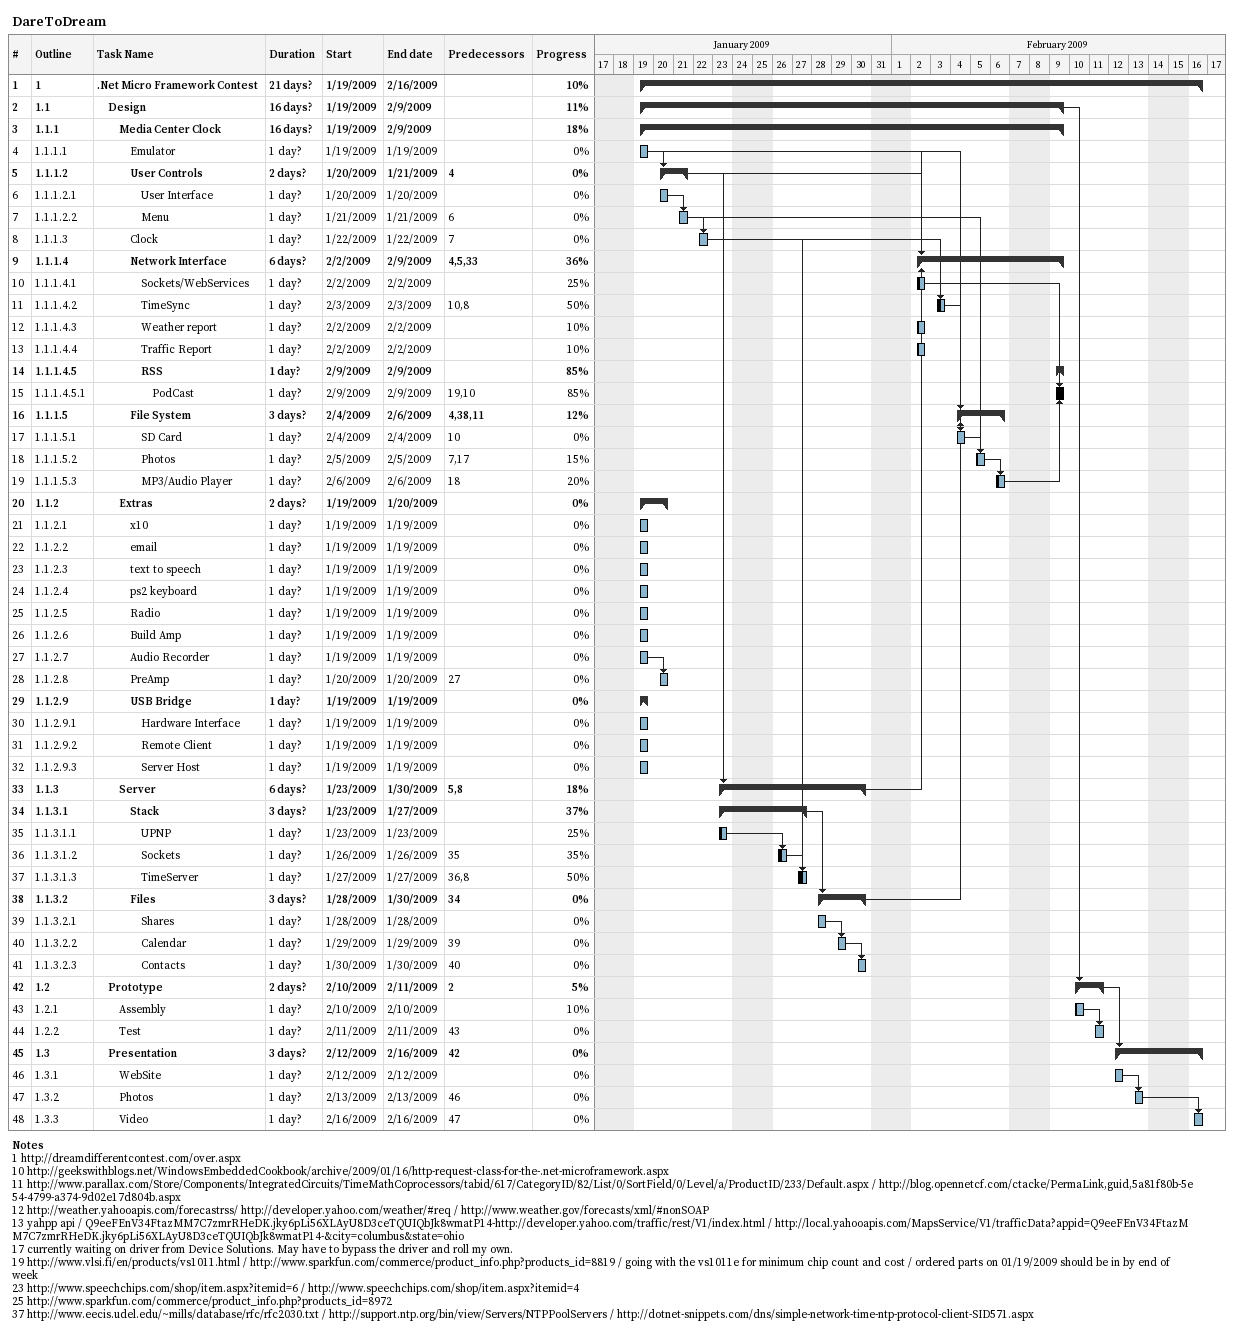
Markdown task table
DareToDream

| ID | WBS | Task | Duration | Start | Finish | Predecessors | % complete |
|---|---|---|---|---|---|---|---|
| 1 | 1 | **.Net Micro Framework Contest** | 21d? | 2009-01-19 | 2009-02-16 |  | 10 |
| 2 | 1.1 | **Design** | 16d? | 2009-01-19 | 2009-02-09 |  | 11 |
| 3 | 1.1.1 | **Media Center Clock** | 16d? | 2009-01-19 | 2009-02-09 |  | 18 |
| 4 | 1.1.1.1 | Emulator | 1d? | 2009-01-19 | 2009-01-19 |  | 0 |
| 5 | 1.1.1.2 | **User Controls** | 2d? | 2009-01-20 | 2009-01-21 | 4 | 0 |
| 6 | 1.1.1.2.1 | User Interface | 1d? | 2009-01-20 | 2009-01-20 |  | 0 |
| 7 | 1.1.1.2.2 | Menu | 1d? | 2009-01-21 | 2009-01-21 | 6 | 0 |
| 8 | 1.1.1.3 | Clock | 1d? | 2009-01-22 | 2009-01-22 | 7 | 0 |
| 9 | 1.1.1.4 | **Network Interface** | 6d? | 2009-02-02 | 2009-02-09 | 4, 5, 33 | 36 |
| 10 | 1.1.1.4.1 | Sockets/WebServices | 1d? | 2009-02-02 | 2009-02-02 |  | 25 |
| 11 | 1.1.1.4.2 | TimeSync | 1d? | 2009-02-03 | 2009-02-03 | 10, 8 | 50 |
| 12 | 1.1.1.4.3 | Weather report | 1d? | 2009-02-02 | 2009-02-02 |  | 10 |
| 13 | 1.1.1.4.4 | Traffic Report | 1d? | 2009-02-02 | 2009-02-02 |  | 10 |
| 14 | 1.1.1.4.5 | **RSS** | 1d? | 2009-02-09 | 2009-02-09 |  | 85 |
| 15 | 1.1.1.4.5.1 | PodCast | 1d? | 2009-02-09 | 2009-02-09 | 19, 10 | 85 |
| 16 | 1.1.1.5 | **File System** | 3d? | 2009-02-04 | 2009-02-06 | 4, 38, 11 | 12 |
| 17 | 1.1.1.5.1 | SD Card | 1d? | 2009-02-04 | 2009-02-04 | 10 | 0 |
| 18 | 1.1.1.5.2 | Photos | 1d? | 2009-02-05 | 2009-02-05 | 7, 17 | 15 |
| 19 | 1.1.1.5.3 | MP3/Audio Player | 1d? | 2009-02-06 | 2009-02-06 | 18 | 20 |
| 20 | 1.1.2 | **Extras** | 2d? | 2009-01-19 | 2009-01-20 |  | 0 |
| 21 | 1.1.2.1 | x10 | 1d? | 2009-01-19 | 2009-01-19 |  | 0 |
| 22 | 1.1.2.2 | email | 1d? | 2009-01-19 | 2009-01-19 |  | 0 |
| 23 | 1.1.2.3 | text to speech | 1d? | 2009-01-19 | 2009-01-19 |  | 0 |
| 24 | 1.1.2.4 | ps2 keyboard | 1d? | 2009-01-19 | 2009-01-19 |  | 0 |
| 25 | 1.1.2.5 | Radio | 1d? | 2009-01-19 | 2009-01-19 |  | 0 |
| 26 | 1.1.2.6 | Build Amp | 1d? | 2009-01-19 | 2009-01-19 |  | 0 |
| 27 | 1.1.2.7 | Audio Recorder | 1d? | 2009-01-19 | 2009-01-19 |  | 0 |
| 28 | 1.1.2.8 | PreAmp | 1d? | 2009-01-20 | 2009-01-20 | 27 | 0 |
| 29 | 1.1.2.9 | **USB Bridge** | 1d? | 2009-01-19 | 2009-01-19 |  | 0 |
| 30 | 1.1.2.9.1 | Hardware Interface | 1d? | 2009-01-19 | 2009-01-19 |  | 0 |
| 31 | 1.1.2.9.2 | Remote Client | 1d? | 2009-01-19 | 2009-01-19 |  | 0 |
| 32 | 1.1.2.9.3 | Server Host | 1d? | 2009-01-19 | 2009-01-19 |  | 0 |
| 33 | 1.1.3 | **Server** | 6d? | 2009-01-23 | 2009-01-30 | 5, 8 | 18 |
| 34 | 1.1.3.1 | **Stack** | 3d? | 2009-01-23 | 2009-01-27 |  | 37 |
| 35 | 1.1.3.1.1 | UPNP | 1d? | 2009-01-23 | 2009-01-23 |  | 25 |
| 36 | 1.1.3.1.2 | Sockets | 1d? | 2009-01-26 | 2009-01-26 | 35 | 35 |
| 37 | 1.1.3.1.3 | TimeServer | 1d? | 2009-01-27 | 2009-01-27 | 36, 8 | 50 |
| 38 | 1.1.3.2 | **Files** | 3d? | 2009-01-28 | 2009-01-30 | 34 | 0 |
| 39 | 1.1.3.2.1 | Shares | 1d? | 2009-01-28 | 2009-01-28 |  | 0 |
| 40 | 1.1.3.2.2 | Calendar | 1d? | 2009-01-29 | 2009-01-29 | 39 | 0 |
| 41 | 1.1.3.2.3 | Contacts | 1d? | 2009-01-30 | 2009-01-30 | 40 | 0 |
| 42 | 1.2 | **Prototype** | 2d? | 2009-02-10 | 2009-02-11 | 2 | 5 |
| 43 | 1.2.1 | Assembly | 1d? | 2009-02-10 | 2009-02-10 |  | 10 |
| 44 | 1.2.2 | Test | 1d? | 2009-02-11 | 2009-02-11 | 43 | 0 |
| 45 | 1.3 | **Presentation** | 3d? | 2009-02-12 | 2009-02-16 | 42 | 0 |
| 46 | 1.3.1 | WebSite | 1d? | 2009-02-12 | 2009-02-12 |  | 0 |
| 47 | 1.3.2 | Photos | 1d? | 2009-02-13 | 2009-02-13 | 46 | 0 |
| 48 | 1.3.3 | Video | 1d? | 2009-02-16 | 2009-02-16 | 47 | 0 |

Notes
- 1: http://dreamdifferentcontest.com/over.aspx
- 10: http://geekswithblogs.net/WindowsEmbeddedCookbook/archive/2009/01/16/http-request-class-for-the-.net-microframework.aspx
- 11: http://www.parallax.com/Store/Components/IntegratedCircuits/TimeMathCoprocessors/tabid/617/CategoryID/82/List/0/SortField/0/Level/a/ProductID/233/Default.aspx / http://blog.opennetcf.com/ctacke/PermaLink,guid,5a81f80b-5e54-4799-a374-9d02e17d804b.aspx
- 12: http://weather.yahooapis.com/forecastrss/ http://developer.yahoo.com/weather/#req / http://www.weather.gov/forecasts/xml/#nonSOAP
- 13: yahpp api / Q9eeFEnV34FtazMM7C7zmrRHeDK.jky6pLi56XLAyU8D3ceTQUIQbJk8wmatP14-http://developer.yahoo.com/traffic/rest/V1/index.html / http://local.yahooapis.com/MapsService/V1/trafficData?appid=Q9eeFEnV34FtazMM7C7zmrRHeDK.jky6pLi56XLAyU8D3ceTQUIQbJk8wmatP14-&city=columbus&state=ohio
- 17: currently waiting on driver from Device Solutions. May have to bypass the driver and roll my own.
- 19: http://www.vlsi.fi/en/products/vs1011.html / http://www.sparkfun.com/commerce/product_info.php?products_id=8819 / going with the vs1011e for minimum chip count and cost / ordered parts on 01/19/2009 should be in by end of week
- 23: http://www.speechchips.com/shop/item.aspx?itemid=6 / http://www.speechchips.com/shop/item.aspx?itemid=4
- 25: http://www.sparkfun.com/commerce/product_info.php?products_id=8972
- 37: http://www.eecis.udel.edu/~mills/database/rfc/rfc2030.txt / http://support.ntp.org/bin/view/Servers/NTPPoolServers / http://dotnet-snippets.com/dns/simple-network-time-ntp-protocol-client-SID571.aspx
